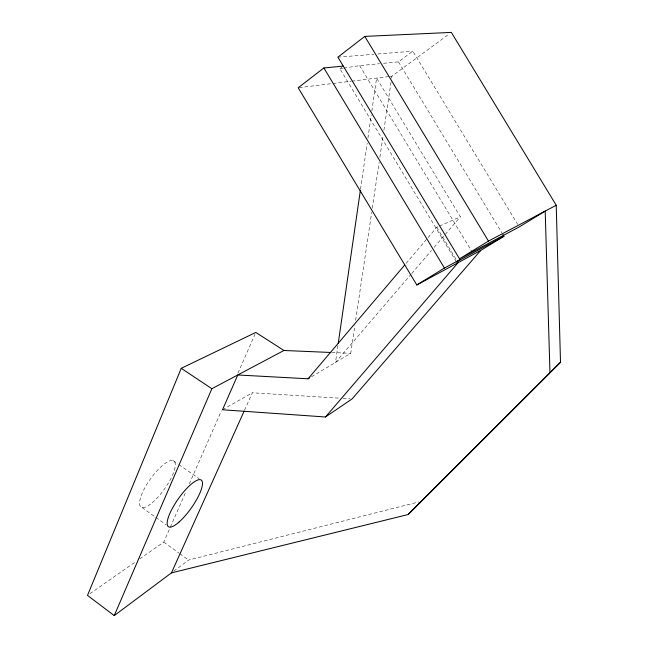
<?xml version="1.0" encoding="UTF-8"?>
<svg xmlns="http://www.w3.org/2000/svg" width="648" height="648" viewBox="0 0 648 648"><rect width="100%" height="100%" fill="white"/><g stroke="black" fill="none" stroke-linecap="round" stroke-linejoin="round"><path stroke-width="0.49" stroke-dasharray="3.24 2.43" d="M337.948 345.4L335.486 362.418L411.067 274.282M360.531 189.224L367.189 143.168M367.918 138.162L371.247 115.142M371.822 111.132L376.601 78.092L460.364 216.805L434.071 247.463M311.502 376.739L350.722 353.322L354.885 325.312M355.631 320.306L371.701 212.261M372.292 208.259L379.137 162.243M379.882 157.237L383.154 135.23M383.899 130.232L391.036 82.207M391.635 78.206L391.935 76.205L448.902 34.198M139.725 558.9L163.774 542.101L169.849 528.25M170.254 527.326L186.073 491.305M189.313 483.91L221.341 410.945M237.97 373.078L254.996 334.287M244.523 410.241L252.364 392.785L338.977 398.139M406.061 263.436L436.76 227.294L438.575 226.484M411.731 273.521L431.447 250.525M456.403 261.914L339.892 68.696L341.925 67.141M173.794 571.139L188.625 560.058L418.867 501.917M383.543 63.31L398.48 61.852L412.833 51.192L517.647 224.354M89.983 593.649L136.412 561.217M222.507 409.763L252.364 392.785M439.482 226.079L460.364 216.805M339.892 68.696L342.857 68.234M343.837 68.089L359.64 65.642L379.558 63.698M299.19 87.642L331.938 83.6M332.934 83.479L350.795 81.275M351.791 81.154L389.059 76.561M390.015 76.44L391.935 76.205M337.892 57.154L373.864 54.294M377.857 53.97L412.833 51.192M331.784 352.512L350.722 353.322M343.003 398.382L350.058 398.82M173.21 460.655L178.054 464.033M178.864 464.592L199.074 478.653M142.017 507.522L166.099 524.783M163.774 542.101L179.002 553.109M179.804 553.684L188.625 560.058M398.48 61.852L501.868 232.81M359.64 65.642L472.214 252.145M436.76 227.294L456.532 260.075M152.175 502.759A28.293 8.643 -54.5 0 0 174.822 462.251A28.293 8.643 -54.5 0 0 145.257 487.085A28.293 8.643 -54.5 0 0 152.175 502.759"/><path stroke-width="0.97" d="M338.24 343.399L360.385 190.22M330.788 352.471L283.954 350.479L255.806 332.432L181.246 368.315L87.496 595.39L114.234 615.6L171.453 572.881L408.135 514.528L560.504 362.256L556.227 205.27L451.348 32.4L364.8 36.401L337.892 57.154L460.04 259.686L456.403 261.914L503.95 236.261L502.905 234.536M114.234 615.6L211.872 388.719L283.954 350.479M171.453 572.881L244.11 411.164M503.95 236.261L480.686 250.46L352.067 398.949L325.466 416.988L222.507 409.763L237.792 374.973L308.075 378.788L404.749 264.975M325.466 416.988L458.087 262.667M560.504 362.256L408.507 514.148M343.286 66.104L323.879 67.959L298.193 87.764L416.818 284.966L480.686 250.46M416.818 284.966L444.439 268.045L460.04 259.686M556.227 205.27L488.471 241.08L459.521 258.811L519.218 226.946L545.203 211.094L549.958 372.438M308.075 378.788L309.793 377.768M181.246 368.315L211.872 388.719M364.8 36.401L488.471 241.08M323.879 67.959L444.439 268.045M179.123 521.98A28.528 7.962 -54.8 0 0 202.168 481.278A28.528 7.962 -54.8 0 0 173.17 506.89A28.528 7.962 -54.8 0 0 179.123 521.98"/></g></svg>
